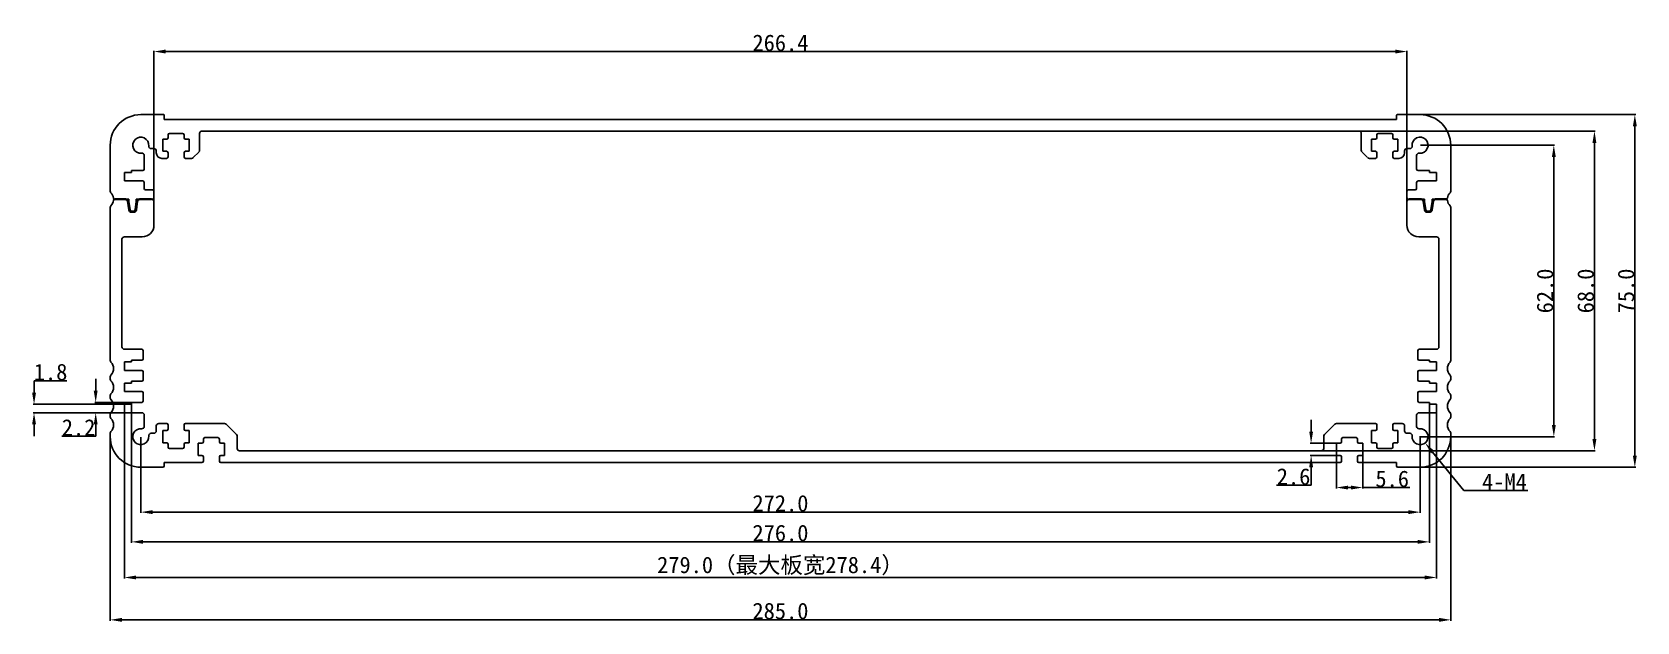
# Model space of a CAD drawing. Header units: inches. Extents: x -17 to 325, y -33 to 93.
import ezdxf

# ---------------------------------------------------------------- set-up
doc = ezdxf.new("R2010")
doc.units = ezdxf.units.IN
doc.header["$MEASUREMENT"] = 0
doc.layers.add('1', color=30, linetype='Continuous')
doc.layers.add('Visible (ISO)', color=7, linetype='Continuous', lineweight=35)
doc.styles.get("Standard").update_dxf_attribs({"font": 'simhei.ttf'})
doc.dimstyles.get("Standard").update_dxf_attribs({"dimtxt": 3.5, "dimasz": 2.5, "dimexe": 0.18, "dimexo": 0.0625, "dimgap": 0.09, "dimtad": 1, "dimtoh": 1, "dimdec": 1, "dimzin": 0, "dimdsep": 46, "dimtxsty": 'Standard', "dimcen": 0.09, "dimadec": 0, "dimazin": 0, "dimtfac": 1, "dimtdec": 1, "dimtofl": 0, "dimtmove": 0, "dimatfit": 3, "dimfxl": 1, "dimtolj": 1, "dimtzin": 0, "dimarcsym": 0})

# ---------------------------------------------------------------- blocks, each defined once
blk = doc.blocks.new('*D1')
at = {"color": 0, "lineweight": -2}
for p, q in [((0, 6.44), (0, -32.63)), ((285, 6.44), (285, -32.63)), ((2.5, -32.45), (282.5, -32.45))]:
    blk.add_line(p, q, dxfattribs=at)
at = {"color": 0}
for points in [[(2.5, -32.03), (2.5, -32.87), (0, -32.45)], [(282.5, -32.03), (282.5, -32.87), (285, -32.45)]]:
    blk.add_solid(points, dxfattribs=at)
at = {"layer": 'Defpoints', "color": 0}
for p in [(0, 6.5), (285, 6.5), (285, -32.45)]:
    blk.add_point(p, dxfattribs=at)
at = {"color": 0, "insert": (142.5, -30.59), "char_height": 3.5, "attachment_point": 5}
blk.add_mtext('\\A1;285.0', dxfattribs=at)
blk = doc.blocks.new('*D2')
at = {"color": 0, "lineweight": -2}
for p, q in [((276.16, 75), (324.34, 75)), ((324.16, 2.5), (324.16, 72.5)), ((276.21, 0), (324.34, 0))]:
    blk.add_line(p, q, dxfattribs=at)
at = {"color": 0}
for points in [[(323.74, 72.5), (324.58, 72.5), (324.16, 75)], [(323.74, 2.5), (324.58, 2.5), (324.16, 0)]]:
    blk.add_solid(points, dxfattribs=at)
at = {"layer": 'Defpoints', "color": 0}
for p in [(276.1, 75), (324.16, 75), (276.15, 0)]:
    blk.add_point(p, dxfattribs=at)
at = {"color": 0, "insert": (322.3, 37.5), "char_height": 3.5, "attachment_point": 5, "rotation": 90}
blk.add_mtext('\\A1;75.0', dxfattribs=at)
blk = doc.blocks.new('*D3')
at = {"layer": '1', "color": 0, "lineweight": -2}
for p, q in [((3, 11.54), (3, -23.62)), ((282, 11.54), (282, -23.62)), ((5.5, -23.44), (279.5, -23.44))]:
    blk.add_line(p, q, dxfattribs=at)
at = {"layer": '1', "color": 0}
for points in [[(5.5, -23.02), (5.5, -23.85), (3, -23.44)], [(279.5, -23.02), (279.5, -23.85), (282, -23.44)]]:
    blk.add_solid(points, dxfattribs=at)
at = {"layer": 'Defpoints', "color": 0}
for p in [(3, 11.6), (282, 11.6), (282, -23.44)]:
    blk.add_point(p, dxfattribs=at)
at = {"layer": '1', "color": 0, "insert": (142.5, -20.99), "char_height": 3.5, "attachment_point": 5}
blk.add_mtext('\\A1;279.0（最大板宽278.4）', dxfattribs=at)
blk = doc.blocks.new('*D4')
at = {"color": 0, "lineweight": -2}
for p, q in [((4.5, 13.34), (4.5, -16.04)), ((280.5, 13.34), (280.5, -16.04)), ((7, -15.86), (278, -15.86))]:
    blk.add_line(p, q, dxfattribs=at)
at = {"color": 0}
for points in [[(7, -15.44), (7, -16.27), (4.5, -15.86)], [(278, -15.44), (278, -16.27), (280.5, -15.86)]]:
    blk.add_solid(points, dxfattribs=at)
at = {"layer": 'Defpoints', "color": 0}
for p in [(4.5, 13.4), (280.5, 13.4), (280.5, -15.86)]:
    blk.add_point(p, dxfattribs=at)
at = {"color": 0, "insert": (142.5, -14), "char_height": 3.5, "attachment_point": 5}
blk.add_mtext('\\A1;276.0', dxfattribs=at)
blk = doc.blocks.new('*D5')
at = {"color": 0, "lineweight": -2}
for p, q in [((-16.2, 15.9), (-16.2, 18.4)), ((-16.2, 18.4), (-9.26, 18.4)), ((2.94, 13.4), (-16.38, 13.4)), ((2.94, 11.6), (-16.38, 11.6)), ((-16.2, 9.1), (-16.2, 6.6))]:
    blk.add_line(p, q, dxfattribs=at)
at = {"color": 0}
for points in [[(-16.61, 15.9), (-15.78, 15.9), (-16.2, 13.4)], [(-16.61, 9.1), (-15.78, 9.1), (-16.2, 11.6)]]:
    blk.add_solid(points, dxfattribs=at)
at = {"layer": 'Defpoints', "color": 0}
for p in [(-16.2, 13.4), (3, 13.4), (3, 11.6)]:
    blk.add_point(p, dxfattribs=at)
at = {"color": 0, "insert": (-12.68, 20.24), "char_height": 3.5, "attachment_point": 5}
blk.add_mtext('\\A1;1.8', dxfattribs=at)
blk = doc.blocks.new('*D6')
at = {"color": 0, "lineweight": -2}
for p, q in [((-3.09, 16.3), (-3.09, 18.8)), ((4.44, 13.8), (-3.27, 13.8)), ((2.94, 11.6), (-3.27, 11.6)), ((-3.09, 9.1), (-3.09, 6.6)), ((-3.09, 6.6), (-10.28, 6.6))]:
    blk.add_line(p, q, dxfattribs=at)
at = {"color": 0}
for points in [[(-3.51, 16.3), (-2.68, 16.3), (-3.09, 13.8)], [(-3.51, 9.1), (-2.68, 9.1), (-3.09, 11.6)]]:
    blk.add_solid(points, dxfattribs=at)
at = {"layer": 'Defpoints', "color": 0}
for p in [(4.5, 13.8), (-3.09, 11.6), (3, 11.6)]:
    blk.add_point(p, dxfattribs=at)
at = {"color": 0, "insert": (-6.73, 8.44), "char_height": 3.5, "attachment_point": 5}
blk.add_mtext('\\A1;2.2', dxfattribs=at)
blk = doc.blocks.new('*D7')
at = {"color": 0, "lineweight": -2}
for p, q in [((278.41, 6.5), (278.59, 6.5)), ((278.5, 6.41), (278.5, 6.59)), ((287.79, -4.91), (281.15, 3.24)), ((301.4, -4.91), (287.79, -4.91))]:
    blk.add_line(p, q, dxfattribs=at)
at = {"color": 0}
blk.add_solid([(281.47, 3.51), (280.83, 2.98), (279.57, 5.18)], dxfattribs=at)
at = {"layer": 'Defpoints', "color": 0}
for p in [(278.5, 6.5), (279.57, 5.18)]:
    blk.add_point(p, dxfattribs=at)
at = {"color": 0, "insert": (296.45, -3.07), "char_height": 3.5, "attachment_point": 5}
blk.add_mtext('\\A1;4-M4', dxfattribs=at)
blk = doc.blocks.new('*D8')
at = {"color": 0, "lineweight": -2}
for p, q in [((255.33, 7.6), (255.33, 10.1)), ((260.64, 5.1), (255.15, 5.1)), ((260.64, 2.5), (255.15, 2.5)), ((255.33, 0), (255.33, -3.83)), ((255.33, -3.83), (247.97, -3.83))]:
    blk.add_line(p, q, dxfattribs=at)
at = {"color": 0}
for points in [[(254.92, 7.6), (255.75, 7.6), (255.33, 5.1)], [(254.92, 0), (255.75, 0), (255.33, 2.5)]]:
    blk.add_solid(points, dxfattribs=at)
at = {"layer": 'Defpoints', "color": 0}
for p in [(255.33, 5.1), (260.7, 5.1), (260.7, 2.5)]:
    blk.add_point(p, dxfattribs=at)
at = {"color": 0, "insert": (251.6, -1.99), "char_height": 3.5, "attachment_point": 5}
blk.add_mtext('\\A1;2.6', dxfattribs=at)
blk = doc.blocks.new('*D9')
at = {"color": 0, "lineweight": -2}
for p, q in [((260.7, 2.44), (260.7, -4.49)), ((266.3, 2.44), (266.3, -4.49)), ((263.2, -4.31), (263.8, -4.31)), ((266.3, -4.31), (276.33, -4.31))]:
    blk.add_line(p, q, dxfattribs=at)
at = {"color": 0}
for points in [[(263.2, -3.9), (263.2, -4.73), (260.7, -4.31)], [(263.8, -3.9), (263.8, -4.73), (266.3, -4.31)]]:
    blk.add_solid(points, dxfattribs=at)
at = {"layer": 'Defpoints', "color": 0}
for p in [(260.7, 2.5), (266.3, 2.5), (266.3, -4.31)]:
    blk.add_point(p, dxfattribs=at)
at = {"color": 0, "insert": (272.57, -2.47), "char_height": 3.5, "attachment_point": 5}
blk.add_mtext('\\A1;5.6', dxfattribs=at)
blk = doc.blocks.new('*D10')
at = {"color": 0, "lineweight": -2}
for p, q in [((9.3, 54.06), (9.3, 88.6)), ((11.8, 88.42), (273.2, 88.42)), ((275.7, 54.06), (275.7, 88.6))]:
    blk.add_line(p, q, dxfattribs=at)
at = {"color": 0}
for points in [[(11.8, 88.84), (11.8, 88), (9.3, 88.42)], [(273.2, 88.84), (273.2, 88), (275.7, 88.42)]]:
    blk.add_solid(points, dxfattribs=at)
at = {"layer": 'Defpoints', "color": 0}
for p in [(275.7, 88.42), (9.3, 54), (275.7, 54)]:
    blk.add_point(p, dxfattribs=at)
at = {"color": 0, "insert": (142.5, 90.26), "char_height": 3.5, "attachment_point": 5}
blk.add_mtext('\\A1;266.4', dxfattribs=at)
blk = doc.blocks.new('*D11')
at = {"color": 0, "lineweight": -2}
for p, q in [((185.06, 71.5), (315.75, 71.5)), ((315.57, 6), (315.57, 69)), ((186.2, 3.5), (315.75, 3.5))]:
    blk.add_line(p, q, dxfattribs=at)
at = {"color": 0}
for points in [[(315.15, 69), (315.98, 69), (315.57, 71.5)], [(315.15, 6), (315.98, 6), (315.57, 3.5)]]:
    blk.add_solid(points, dxfattribs=at)
at = {"layer": 'Defpoints', "color": 0}
for p in [(185, 71.5), (315.57, 71.5), (186.14, 3.5)]:
    blk.add_point(p, dxfattribs=at)
at = {"color": 0, "insert": (313.71, 37.5), "char_height": 3.5, "attachment_point": 5, "rotation": 90}
blk.add_mtext('\\A1;68.0', dxfattribs=at)
blk = doc.blocks.new('*D12')
at = {"color": 0, "lineweight": -2}
for p, q in [((278.56, 68.5), (307.11, 68.5)), ((306.93, 66), (306.93, 9)), ((278.56, 6.5), (307.11, 6.5))]:
    blk.add_line(p, q, dxfattribs=at)
at = {"color": 0}
for points in [[(306.52, 66), (307.35, 66), (306.93, 68.5)], [(306.52, 9), (307.35, 9), (306.93, 6.5)]]:
    blk.add_solid(points, dxfattribs=at)
at = {"layer": 'Defpoints', "color": 0}
for p in [(278.5, 68.5), (278.5, 6.5), (306.93, 6.5)]:
    blk.add_point(p, dxfattribs=at)
at = {"color": 0, "insert": (305.07, 37.5), "char_height": 3.5, "attachment_point": 5, "rotation": 90}
blk.add_mtext('\\A1;62.0', dxfattribs=at)
blk = doc.blocks.new('*D13')
at = {"color": 0, "lineweight": -2}
for p, q in [((6.5, 6.44), (6.5, -9.72)), ((278.5, 6.44), (278.5, -9.72)), ((9, -9.54), (276, -9.54))]:
    blk.add_line(p, q, dxfattribs=at)
at = {"color": 0}
for points in [[(9, -9.12), (9, -9.96), (6.5, -9.54)], [(276, -9.12), (276, -9.96), (278.5, -9.54)]]:
    blk.add_solid(points, dxfattribs=at)
at = {"layer": 'Defpoints', "color": 0}
for p in [(6.5, 6.5), (278.5, 6.5), (278.5, -9.54)]:
    blk.add_point(p, dxfattribs=at)
at = {"color": 0, "insert": (142.5, -7.68), "char_height": 3.5, "attachment_point": 5}
blk.add_mtext('\\A1;272.0', dxfattribs=at)

msp = doc.modelspace()

# ---------------------------------------------------------------- linework, layer by layer
for p, q in [((11.3, 75), (6.5, 75)), ((11.5, 74), (11.5, 74.8)), ((273.5, 74), (11.5, 74)), ((273.5, 74.8), (273.5, 74)), ((278.5, 75), (273.7, 75)), ((0, 68.5), (0, 58.73)), ((11.2, 67.2), (11.2, 69.8)), ((11.2, 69.8), (12, 69.8)), ((12.3, 70.1), (12.3, 70.7)), ((12.6, 71), (15.4, 71)), ((15.7, 70.7), (15.7, 70.1)), ((16, 69.8), (16.8, 69.8)), ((16.8, 69.8), (16.8, 67.2)), ((19, 67.41), (19, 71)), ((19.5, 71.5), (265.5, 71.5)), ((266, 71), (266, 67.41)), ((268.2, 67.2), (268.2, 69.8)), ((268.2, 69.8), (269, 69.8)), ((269.3, 70.1), (269.3, 70.7)), ((269.6, 71), (272.4, 71)), ((272.7, 70.7), (272.7, 70.1)), ((273, 69.8), (273.8, 69.8)), ((273.8, 69.8), (273.8, 67.2)), ((285, 58.73), (285, 68.5)), ((7.23, 63.4), (7.23, 66.31)), ((8.69, 67.77), (9.3, 67.77)), ((9.8, 67.27), (9.8, 66.9)), ((11, 65.7), (12, 65.7)), ((12, 67.2), (11.2, 67.2)), ((12.3, 66), (12.3, 66.9)), ((15.7, 66.9), (15.7, 66)), ((16.8, 67.2), (16, 67.2)), ((16, 65.7), (17.29, 65.7)), ((17.65, 65.85), (18.85, 67.05)), ((266.15, 67.05), (267.35, 65.85)), ((267.71, 65.7), (269, 65.7)), ((269, 67.2), (268.2, 67.2)), ((269.3, 66), (269.3, 66.9)), ((272.7, 66.9), (272.7, 66)), ((273.8, 67.2), (273, 67.2)), ((273, 65.7), (274, 65.7)), ((275.2, 66.9), (275.2, 67.27)), ((275.7, 67.77), (275.71, 67.77)), ((275.71, 67.77), (276.31, 67.77)), ((277.77, 66.31), (277.77, 63.4)), ((3, 60.9), (3, 62.7)), ((3, 62.7), (4.5, 62.7)), ((4.5, 62.7), (4.5, 63.1)), ((4.5, 63.1), (6.93, 63.1)), ((278.07, 63.1), (280.5, 63.1)), ((280.5, 63.1), (280.5, 62.7)), ((280.5, 62.7), (282, 62.7)), ((282, 62.7), (282, 60.9)), ((6.93, 60.9), (3, 60.9)), ((7.23, 59.3), (7.23, 60.6)), ((9, 59), (7.53, 59)), ((9.3, 57.3), (9.3, 58.7)), ((275.7, 58.7), (275.7, 57.3)), ((277.47, 59), (276, 59)), ((277.77, 60.6), (277.77, 59.3)), ((282, 60.9), (278.07, 60.9)), ((0, 55.27), (0, 22.73)), ((3.24, 57), (0.98, 57)), ((0.98, 57), (3.95, 57)), ((3.95, 57), (3.95, 56.5)), ((3.95, 56.5), (4.21, 54.76)), ((5.29, 54.76), (5.55, 56.5)), ((5.55, 56.5), (5.55, 57)), ((5.55, 57), (9, 57)), ((9.3, 51.5), (9.3, 56.5)), ((275.7, 56.5), (275.7, 51.5)), ((276, 57), (279.45, 57)), ((279.45, 57), (279.45, 56.5)), ((279.45, 56.5), (279.71, 54.76)), ((280.79, 54.76), (281.05, 56.5)), ((281.05, 56.5), (281.05, 57)), ((281.05, 57), (284.02, 57)), ((285, 22.73), (285, 55.27)), ((4.51, 54.5), (4.99, 54.5)), ((280.01, 54.5), (280.49, 54.5)), ((2.5, 25.6), (2.5, 48.5)), ((3, 49), (6.8, 49)), ((278.2, 49), (282, 49)), ((282.5, 48.5), (282.5, 25.6)), ((6.7, 25.1), (3, 25.1)), ((7, 23.1), (7, 24.8)), ((278, 24.8), (278, 23.1)), ((282, 25.1), (278.3, 25.1)), ((3, 20.6), (3, 22.4)), ((3, 22.4), (4.5, 22.4)), ((6.7, 20.6), (3, 20.6)), ((4.5, 22.4), (4.5, 22.8)), ((4.5, 22.8), (6.7, 22.8)), ((278.3, 22.8), (280.5, 22.8)), ((282, 20.6), (278.3, 20.6)), ((280.5, 22.8), (280.5, 22.4)), ((280.5, 22.4), (282, 22.4)), ((282, 22.4), (282, 20.6)), ((0, 19.27), (0, 18.73)), ((3, 16.1), (3, 17.9)), ((3, 17.9), (4.5, 17.9)), ((4.5, 17.9), (4.5, 18.3)), ((4.5, 18.3), (6.7, 18.3)), ((7, 18.6), (7, 20.3)), ((278, 20.3), (278, 18.6)), ((278.3, 18.3), (280.5, 18.3)), ((280.5, 18.3), (280.5, 17.9)), ((280.5, 17.9), (282, 17.9)), ((282, 17.9), (282, 16.1)), ((285, 18.73), (285, 19.27)), ((0, 15.27), (0, 14.73)), ((6.7, 16.1), (3, 16.1)), ((4.5, 13.4), (4.5, 13.8)), ((4.5, 13.8), (6.7, 13.8)), ((7, 14.1), (7, 15.8)), ((278, 15.8), (278, 14.1)), ((282, 16.1), (278.3, 16.1)), ((278.3, 13.8), (280.5, 13.8)), ((280.5, 13.8), (280.5, 13.4)), ((285, 14.73), (285, 15.27)), ((0, 11.27), (0, 10.73)), ((3, 11.6), (3, 13.4)), ((3, 13.4), (4.5, 13.4)), ((6.73, 11.6), (3, 11.6)), ((7.23, 8.69), (7.23, 11.1)), ((277.77, 11.1), (277.77, 8.69)), ((282, 11.6), (278.27, 11.6)), ((280.5, 13.4), (282, 13.4)), ((282, 13.4), (282, 11.6)), ((285, 10.73), (285, 11.27)), ((0, 7.27), (0, 6.5)), ((9.3, 7.23), (8.69, 7.23)), ((9.29, 7.23), (9.3, 7.23)), ((9.8, 8.8), (9.8, 7.73)), ((12, 9.3), (10.3, 9.3)), ((11.2, 5.2), (11.2, 7.8)), ((11.2, 7.8), (12, 7.8)), ((12.3, 8.1), (12.3, 9)), ((15.7, 9), (15.7, 8.1)), ((24.29, 9.3), (16, 9.3)), ((16, 7.8), (16.8, 7.8)), ((16.8, 7.8), (16.8, 5.2)), ((26.85, 6.95), (24.65, 9.15)), ((260.35, 9.15), (258.15, 6.95)), ((269, 9.3), (260.71, 9.3)), ((268.2, 5.2), (268.2, 7.8)), ((268.2, 7.8), (269, 7.8)), ((269.3, 8.1), (269.3, 9)), ((272.7, 9), (272.7, 8.1)), ((274.7, 9.3), (273, 9.3)), ((273, 7.8), (273.8, 7.8)), ((273.8, 7.8), (273.8, 5.2)), ((275.2, 7.73), (275.2, 8.8)), ((276.31, 7.23), (275.7, 7.23)), ((285, 6.5), (285, 7.27)), ((12, 5.2), (11.2, 5.2)), ((12.3, 4.3), (12.3, 4.9)), ((15.4, 4), (12.6, 4)), ((15.7, 4.9), (15.7, 4.3)), ((16.8, 5.2), (16, 5.2)), ((18.7, 2.5), (18.7, 5.1)), ((18.7, 5.1), (19.5, 5.1)), ((19.8, 5.4), (19.8, 6)), ((20.1, 6.3), (22.9, 6.3)), ((23.2, 6), (23.2, 5.4)), ((23.5, 5.1), (24.3, 5.1)), ((24.3, 5.1), (24.3, 2.5)), ((27, 4), (27, 6.59)), ((257.5, 3.5), (27.5, 3.5)), ((258, 6.59), (258, 4)), ((260.7, 2.5), (260.7, 5.1)), ((260.7, 5.1), (261.5, 5.1)), ((261.8, 5.4), (261.8, 6)), ((262.1, 6.3), (264.9, 6.3)), ((265.2, 6), (265.2, 5.4)), ((265.5, 5.1), (266.3, 5.1)), ((266.3, 5.1), (266.3, 2.5)), ((269, 5.2), (268.2, 5.2)), ((269.3, 4.3), (269.3, 4.9)), ((272.4, 4), (269.6, 4)), ((272.7, 4.9), (272.7, 4.3)), ((273.8, 5.2), (273, 5.2)), ((6.5, 0), (11.2, 0)), ((11.5, 0.3), (11.5, 1)), ((11.5, 1), (19.5, 1)), ((19.5, 2.5), (18.7, 2.5)), ((19.8, 1.3), (19.8, 2.2)), ((23.2, 2.2), (23.2, 1.3)), ((24.3, 2.5), (23.5, 2.5)), ((23.5, 1), (261.5, 1)), ((261.5, 2.5), (260.7, 2.5)), ((261.8, 1.3), (261.8, 2.2)), ((265.2, 2.2), (265.2, 1.3)), ((266.3, 2.5), (265.5, 2.5)), ((265.5, 1), (273.5, 1)), ((273.5, 1), (273.5, 0.3)), ((273.8, 0), (278.5, 0))]:
    msp.add_line(p, q)
for centre, radius, start, end in [((6.5, 68.5), 6.5, 90, 180), ((11.3, 74.8), 0.2, 0, 90), ((273.7, 74.8), 0.2, 90, 180), ((278.5, 68.5), 6.5, 360, 90), ((6.5, 68.5), 1.7, 353.9969, 275.9899), ((8.69, 68.27), 0.5, 173.9969, 270), ((12, 70.1), 0.3, 270, 360), ((12.6, 70.7), 0.3, 90, 180), ((15.4, 70.7), 0.3, 360, 90), ((16, 70.1), 0.3, 180, 270), ((19.5, 71), 0.5, 90, 180), ((265.5, 71), 0.5, 0, 90), ((269, 70.1), 0.3, 270, 0), ((269.6, 70.7), 0.3, 90, 180), ((272.4, 70.7), 0.3, 0, 90), ((273, 70.1), 0.3, 180, 270), ((276.31, 68.27), 0.5, 270, 6.0031), ((278.5, 68.5), 1.7, 264.0101, 186.0031), ((6.73, 66.31), 0.5, 0.0481, 95.9899), ((9.3, 67.27), 0.5, 0.0006, 90), ((11, 66.9), 1.2, 180.0006, 270), ((12, 66.9), 0.3, 360, 90), ((12, 66), 0.3, 270, 360), ((16, 66.9), 0.3, 90, 180), ((16, 66), 0.3, 180, 270), ((17.29, 66.2), 0.5, 270, 315), ((18.5, 67.41), 0.5, 315, 360), ((266.5, 67.41), 0.5, 180, 225), ((267.71, 66.2), 0.5, 225, 270), ((269, 66.9), 0.3, 360, 90), ((269, 66), 0.3, 270, 0), ((273, 66.9), 0.3, 90, 180), ((273, 66), 0.3, 180, 270), ((274, 66.9), 1.2, 270, 359.9994), ((275.7, 67.27), 0.5, 90, 179.9994), ((278.27, 66.31), 0.5, 84.0101, 179.9519), ((6.93, 63.4), 0.3, 270, 360), ((278.07, 63.4), 0.3, 180, 270), ((0.5, 58.73), 0.5, 180, 223.9455), ((-1.3, 57), 2, 7.4947, 43.9455), ((6.93, 60.6), 0.3, 360, 90), ((7.53, 59.3), 0.3, 180, 270), ((9, 58.7), 0.3, 360, 90), ((276, 58.7), 0.3, 90, 180), ((277.47, 59.3), 0.3, 270, 360), ((278.07, 60.6), 0.3, 90, 180), ((286.3, 57), 2, 136.0545, 172.5053), ((284.5, 58.73), 0.5, 316.0545, 0), ((0.5, 55.27), 0.5, 136.0545, 180), ((-1.3, 57), 2, 316.0545, 352.5053), ((0.98, 57.3), 0.3, 187.4947, 270), ((0.98, 56.7), 0.3, 90, 172.5053), ((4.51, 54.8), 0.3, 188.5308, 270), ((4.99, 54.8), 0.3, 270, 351.4692), ((8.8, 56.5), 0.5, 360, 90), ((9, 57.3), 0.3, 270, 360), ((276, 57.3), 0.3, 180, 270), ((276.2, 56.5), 0.5, 90, 180), ((280.01, 54.8), 0.3, 188.5308, 270), ((280.49, 54.8), 0.3, 270, 351.4692), ((284.02, 57.3), 0.3, 270, 352.5053), ((284.02, 56.7), 0.3, 7.4947, 90), ((286.3, 57), 2, 187.4947, 223.9455), ((284.5, 55.27), 0.5, 360, 43.9455), ((6.8, 51.5), 2.5, 270, 360), ((278.2, 51.5), 2.5, 180, 270), ((3, 48.5), 0.5, 90, 180), ((282, 48.5), 0.5, 360, 90), ((3, 25.6), 0.5, 180, 270), ((6.7, 24.8), 0.3, 360, 90), ((278.3, 24.8), 0.3, 90, 180), ((282, 25.6), 0.5, 270, 0), ((0.5, 22.73), 0.5, 180, 223.9455), ((-1.3, 21), 2, 316.0545, 43.9455), ((6.7, 23.1), 0.3, 270, 360), ((6.7, 20.3), 0.3, 360, 90), ((278.3, 23.1), 0.3, 180, 270), ((278.3, 20.3), 0.3, 90, 180), ((286.3, 21), 2, 136.0545, 223.9455), ((284.5, 22.73), 0.5, 316.0545, 360), ((0.5, 19.27), 0.5, 136.0545, 180), ((0.5, 18.73), 0.5, 180, 223.9455), ((-1.3, 17), 2, 316.0545, 43.9455), ((6.7, 18.6), 0.3, 270, 360), ((278.3, 18.6), 0.3, 180, 270), ((286.3, 17), 2, 136.0545, 223.9455), ((284.5, 19.27), 0.5, 0, 43.9455), ((284.5, 18.73), 0.5, 316.0545, 360), ((0.5, 15.27), 0.5, 136.0545, 180), ((0.5, 14.73), 0.5, 180, 223.9455), ((-1.3, 13), 2, 316.0545, 43.9455), ((6.7, 15.8), 0.3, 360, 90), ((6.7, 14.1), 0.3, 270, 360), ((278.3, 15.8), 0.3, 90, 180), ((278.3, 14.1), 0.3, 180, 270), ((286.3, 13), 2, 136.0545, 223.9455), ((284.5, 15.27), 0.5, 0, 43.9455), ((284.5, 14.73), 0.5, 316.0545, 360), ((0.5, 11.27), 0.5, 136.0545, 180), ((0.5, 10.73), 0.5, 180, 223.9455), ((-1.3, 9), 2, 316.0545, 43.9455), ((6.73, 11.1), 0.5, 359.9517, 90), ((278.27, 11.1), 0.5, 90, 180.0483), ((286.3, 9), 2, 136.0545, 223.9455), ((284.5, 11.27), 0.5, 360, 43.9455), ((284.5, 10.73), 0.5, 316.0545, 360), ((0.5, 7.27), 0.5, 136.0545, 180), ((6.5, 6.5), 1.7, 84.0523, 6.0031), ((6.73, 8.69), 0.5, 264.0523, 359.9517), ((8.69, 6.73), 0.5, 90, 186.0031), ((9.3, 7.73), 0.5, 270, 360), ((10.3, 8.8), 0.5, 90, 180), ((12, 9), 0.3, 0, 90), ((12, 8.1), 0.3, 270, 0), ((16, 9), 0.3, 90, 180), ((16, 8.1), 0.3, 180, 270), ((24.29, 8.8), 0.5, 45, 90), ((26.5, 6.59), 0.5, 360, 45), ((258.5, 6.59), 0.5, 135, 180), ((260.71, 8.8), 0.5, 90, 135), ((269, 9), 0.3, 360, 90), ((269, 8.1), 0.3, 270, 360), ((273, 9), 0.3, 90, 180), ((273, 8.1), 0.3, 180, 270), ((274.7, 8.8), 0.5, 0, 90), ((275.7, 7.73), 0.5, 180, 270), ((276.31, 6.73), 0.5, 353.9969, 90), ((278.5, 6.5), 1.7, 173.9969, 96.0007), ((278.27, 8.69), 0.5, 180.0483, 276.0007), ((284.5, 7.27), 0.5, 360, 43.9455), ((6.5, 6.5), 6.5, 180, 269.9996), ((12, 4.9), 0.3, 360, 90), ((12.6, 4.3), 0.3, 180, 270), ((15.4, 4.3), 0.3, 270, 0), ((16, 4.9), 0.3, 90, 180), ((19.5, 5.4), 0.3, 270, 0), ((20.1, 6), 0.3, 90, 180), ((22.9, 6), 0.3, 0, 90), ((23.5, 5.4), 0.3, 180, 270), ((27.5, 4), 0.5, 180, 270), ((257.5, 4), 0.5, 270, 0), ((261.5, 5.4), 0.3, 270, 360), ((262.1, 6), 0.3, 90, 180), ((264.9, 6), 0.3, 360, 90), ((265.5, 5.4), 0.3, 180, 270), ((269, 4.9), 0.3, 360, 90), ((269.6, 4.3), 0.3, 180, 270), ((272.4, 4.3), 0.3, 270, 0), ((273, 4.9), 0.3, 90, 180), ((278.5, 6.5), 6.5, 270, 360), ((11.2, 0.3), 0.3, 270, 0), ((19.5, 2.2), 0.3, 360, 90), ((19.5, 1.3), 0.3, 270, 0), ((23.5, 2.2), 0.3, 90, 180), ((23.5, 1.3), 0.3, 180, 270), ((261.5, 2.2), 0.3, 360, 90), ((261.5, 1.3), 0.3, 270, 360), ((265.5, 2.2), 0.3, 90, 180), ((265.5, 1.3), 0.3, 180, 270), ((273.8, 0.3), 0.3, 180, 270)]:
    msp.add_arc(centre, radius, start, end)
at = {"layer": 'Visible (ISO)'}
for p, q in [((0.98, 57), (3.24, 57)), ((3.74, 56.57), (4.01, 54.73)), ((5.49, 54.73), (5.76, 56.57)), ((6.26, 57), (8.8, 57)), ((276.2, 57), (278.74, 57)), ((279.24, 56.57), (279.51, 54.73)), ((280.99, 54.73), (281.26, 56.57)), ((281.76, 57), (284.02, 57)), ((4.51, 54.3), (4.99, 54.3)), ((280.01, 54.3), (280.49, 54.3))]:
    msp.add_line(p, q, dxfattribs=at)
for centre, start, end in [((3.24, 56.5), 8.5308, 90), ((4.51, 54.8), 188.5308, 270), ((4.99, 54.8), 270, 351.4692), ((6.26, 56.5), 90, 171.4692), ((278.74, 56.5), 8.5308, 90), ((280.01, 54.8), 188.5308, 270), ((280.49, 54.8), 270, 351.4692), ((281.76, 56.5), 90, 171.4692)]:
    msp.add_arc(centre, 0.5, start, end, dxfattribs=at)

# ---------------------------------------------------------------- dimensions: what is measured, and where the dimension line sits
for base, p1, p2, picture, middle in [((275.7, 88.42), (9.3, 54), (275.7, 54), '*D10', (142.5, 88.42)), ((280.5, -15.86), (4.5, 13.4), (280.5, 13.4), '*D4', (142.5, -15.86)), ((285, -32.45), (0, 6.5), (285, 6.5), '*D1', (142.5, -32.45))]:
    dim = msp.add_linear_dim(base=base, p1=p1, p2=p2, dimstyle='Standard')
    dim.commit()
    dim.dimension.update_dxf_attribs({"geometry": picture, "text_midpoint": middle, "dimtype": 160})
for base, p1, p2, picture, middle in [((324.16, 75), (276.15, 0), (276.1, 75), '*D2', (324.16, 37.5)), ((315.57, 71.5), (186.14, 3.5), (185, 71.5), '*D11', (315.57, 37.5)), ((255.33, 5.1), (260.7, 2.5), (260.7, 5.1), '*D8', (251.6, -3.83))]:
    dim = msp.add_linear_dim(base=base, p1=p1, p2=p2, angle=90, dimstyle='Standard')
    dim.commit()
    dim.dimension.update_dxf_attribs({"geometry": picture, "text_midpoint": middle, "dimtype": 160})
for base, p1, p2, angle, picture, middle in [((306.93, 6.5), (278.5, 68.5), (278.5, 6.5), 90, '*D12', (305.07, 37.5)), ((-16.2, 13.4), (3, 11.6), (3, 13.4), 90, '*D5', (-12.68, 20.24)), ((-3.09, 11.6), (4.5, 13.8), (3, 11.6), 90, '*D6', (-6.73, 8.44)), ((266.3, -4.31), (260.7, 2.5), (266.3, 2.5), 180, '*D9', (272.57, -2.47))]:
    dim = msp.add_linear_dim(base=base, p1=p1, p2=p2, angle=angle, dimstyle='Standard')
    dim.commit()
    dim.dimension.update_dxf_attribs({"geometry": picture, "text_midpoint": middle})
dim = msp.add_linear_dim(base=(278.5, -9.54), p1=(6.5, 6.5), p2=(278.5, 6.5), dimstyle='Standard')
dim.commit()
dim.dimension.update_dxf_attribs({"geometry": '*D13', "text_midpoint": (142.5, -7.68)})
dim = msp.add_radius_dim(center=(278.5, 6.5), mpoint=(279.57, 5.18), text='4-M4', dimstyle='Standard')
dim.commit()
dim.dimension.update_dxf_attribs({"geometry": '*D7', "text_midpoint": (296.45, -4.91), "dimtype": 164})
at = {"layer": '1'}
dim = msp.add_linear_dim(base=(282, -23.44), p1=(3, 11.6), p2=(282, 11.6), text='<>（最大板宽278.4）', dimstyle='Standard', dxfattribs=at)
dim.commit()
dim.dimension.update_dxf_attribs({"geometry": '*D3', "text_midpoint": (142.5, -23.44), "dimtype": 160})

doc.saveas('drawing.dxf')
